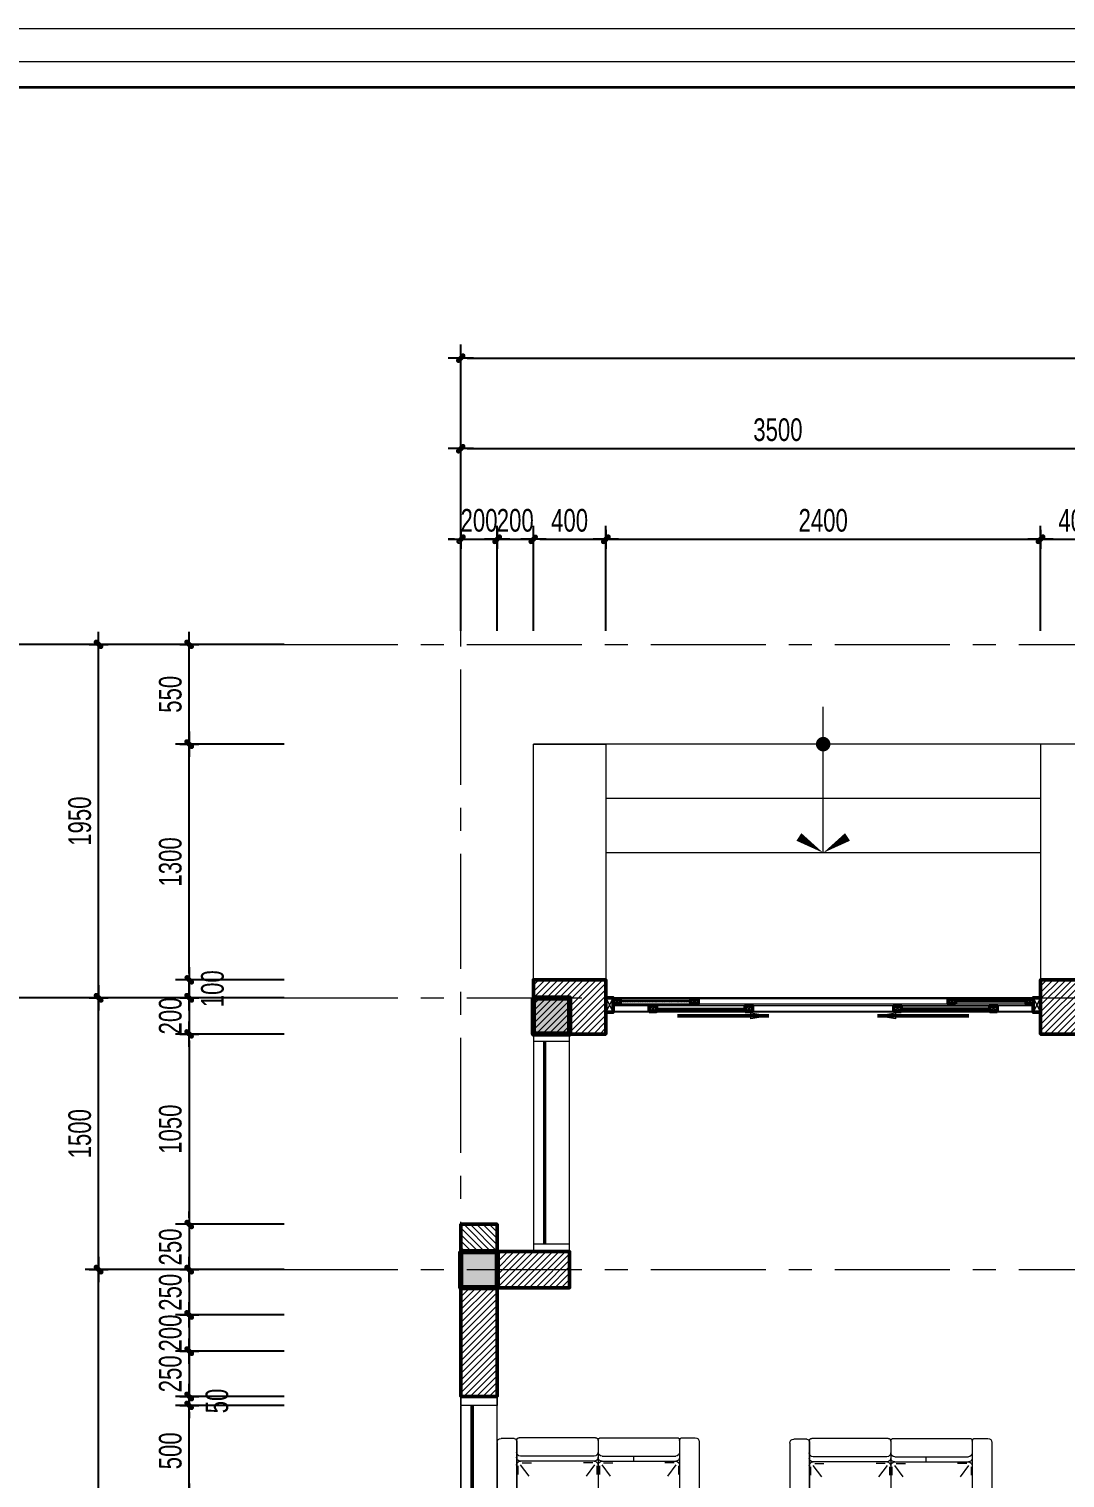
# Model space of a CAD drawing. Header units: inches. Extents: x 88947 to 296847, y 35049 to 161062.
# Drawn here: x 183977 to 189696, y 90059 to 98056 of the extents above; entities that cross this region are included whole.
import ezdxf

# ---------------------------------------------------------------- set-up
doc = ezdxf.new("R2010")
doc.units = ezdxf.units.IN
doc.header["$MEASUREMENT"] = 0
doc.header["$PDMODE"] = 1
doc.linetypes.add('ACAD_ISO03W100', pattern=[30, 12, -18])
doc.linetypes.add('CENTER', pattern=[50.8, 31.75, -6.35, 6.35, -6.35])
for name, color, linetype, lineweight in [('A-Dims', 145, 'Continuous', 25), ('A-Text', 30, 'Continuous', 9), ('A-Wall', 2, 'Continuous', 35), ('CUA', 42, 'Continuous', 20), ('DIM', 7, 'Continuous', 25), ('HACTH', 8, 'Continuous', 5), ('HATCH', 8, 'Continuous', 5), ('KHUNG 1', 6, 'Continuous', 70), ('KHUNG 2', 144, 'Continuous', 18), ('mb$0$CUA', 42, 'Continuous', 20), ('mb$0$HATCH', 69, 'Continuous', 15), ('mb$0$net cat', 51, 'Continuous', 50), ('mb$0$net manh', 251, 'Continuous', 5), ('NETMANH', 192, 'Continuous', 18), ('THAY', 3, 'Continuous', 18), ('TRUC', 252, 'ACAD_ISO03W100', 13), ('TUONG', 4, 'Continuous', 50), ('vdung', 56, 'Continuous', 9)]:
    doc.layers.add(name, color=color, linetype=linetype, lineweight=lineweight)
doc.styles.add('VNI-HELVE-CONDENSE', font='VNARIAL.TTF', dxfattribs={"width": 0.7})
doc.dimstyles.new('TAS-100', dxfattribs={"dimscale": 50, "dimtxt": 2.5, "dimasz": 0.7, "dimexe": 1.5, "dimexo": 1.5, "dimgap": 0.8, "dimtad": 1, "dimdec": 0, "dimzin": 3, "dimdsep": 46, "dimtxsty": 'VNI-HELVE-CONDENSE', "dimblk": 'TICK', "dimcen": 2.5, "dimclrt": 71, "dimazin": 2, "dimtfac": 0.75, "dimtdec": 0, "dimtix": 1, "dimtmove": 2, "dimatfit": 2, "dimldrblk": 'TICK123', "dimfxl": 1.5, "dimtolj": 1, "dimtzin": 0, "dimarcsym": 0})
doc.dimstyles.new('TL100', dxfattribs={"dimscale": 0, "dimtxt": 250, "dimasz": 200, "dimexe": 100, "dimexo": 100, "dimgap": 100, "dimtad": 1, "dimdec": 0, "dimzin": 0, "dimdsep": 46, "dimtxsty": 'VNI-HELVE-CONDENSE', "dimblk": 'ARCHTICK', "dimcen": -6, "dimdle": 10, "dimclrd": 253, "dimclre": 256, "dimclrt": 256, "dimadec": 0, "dimazin": 0, "dimtfac": 0.005, "dimtdec": 0, "dimtix": 1, "dimtmove": 2, "dimatfit": 3, "dimldrblk": 'CLOSEDBLANK', "dimfxl": 1, "dimtolj": 1, "dimtzin": 0, "dimlwd": -1, "dimarcsym": 0})

# ---------------------------------------------------------------- blocks, each defined once
blk = doc.blocks.new('khung ten')
at = {"layer": 'A-Wall', "ltscale": 0.7}
blk.add_lwpolyline([(267204, -219099), (305804, -219099), (305804, -190799), (267204, -190799)], close=True, dxfattribs=at)
at = {"layer": 'KHUNG 2', "ltscale": 0.7}
blk.add_lwpolyline([(267004, -219299), (306004, -219299), (306004, -190599), (267004, -190599)], close=True, dxfattribs=at)
at = {"layer": 'NETMANH', "ltscale": 0.7}
blk.add_lwpolyline([(265004, -220042), (307004, -220042), (307004, -190342), (265004, -190342)], close=True, dxfattribs=at)
blk = doc.blocks.new('_ArchTick')
at = {"color": 0, "linetype": 'ByBlock', "const_width": 0.15}
blk.add_lwpolyline([(-0.5, -0.5), (0.5, 0.5)], dxfattribs=at)
blk = doc.blocks.new('AAASQWER')
for p, q in [((-1099, 15.4), (-1099, 95.4)), ((-1075, 119.4), (-483, 119.4)), ((-1075, 119.4), (-483, 119.4)), ((-459, 23.4), (-459, 95.4)), ((459, 23.4), (459, 95.4)), ((1075, 119.4), (483, 119.4)), ((1075, 119.4), (483, 119.4)), ((1099, 15.4), (1099, 95.4)), ((-1087.4, 0), (-487.4, 0)), ((-1087.4, 0), (-487.4, 0)), ((1087.4, 0), (487.4, 0)), ((1087.4, 0), (487.4, 0)), ((-1103.4, -484), (-1103.4, -16)), ((-1083, -0.6), (-483, -0.6)), ((-991.4, -476), (-991.4, -24)), ((-959.4, -476), (-959.4, -24)), ((-949, -33.3), (-949, -90.5)), ((-938.3, -22.7), (-868, -74.2)), ((-930.2, -7.6), (-877.4, -7.6)), ((-492.1, -22.7), (-562.5, -74.2)), ((-500.3, -7.6), (-553.1, -7.6)), ((-481.5, -33.3), (-481.5, -90.5)), ((-463.4, -476), (-463.4, -24)), ((463.4, -476), (463.4, -24)), ((481.5, -33.3), (481.5, -90.5)), ((1083, -0.6), (483, -0.6)), ((492.1, -22.7), (562.5, -74.2)), ((500.3, -7.6), (553.1, -7.6)), ((938.3, -22.7), (868, -74.2)), ((930.2, -7.6), (877.4, -7.6)), ((949, -33.3), (949, -90.5)), ((959.4, -476), (959.4, -24)), ((991.4, -476), (991.4, -24)), ((1103.4, -484), (1103.4, -16)), ((-949, -466.7), (-949, -409.5)), ((-938.3, -477.3), (-868, -425.8)), ((-492.1, -477.3), (-562.5, -425.8)), ((-481.5, -466.7), (-481.5, -409.5)), ((481.5, -466.7), (481.5, -409.5)), ((492.1, -477.3), (562.5, -425.8)), ((938.3, -477.3), (868, -425.8)), ((949, -466.7), (949, -409.5)), ((-1103.4, -516), (-1103.4, -984)), ((-1087.4, -500), (-487.4, -500)), ((-1087.4, -500), (-487.4, -500)), ((-991.4, -524), (-991.4, -976)), ((-959.4, -524), (-959.4, -976)), ((-938.3, -522.7), (-868, -574.2)), ((-930.2, -492.4), (-877.4, -492.4)), ((-930.2, -507.6), (-877.4, -507.6)), ((-492.1, -522.7), (-562.5, -574.2)), ((-500.3, -492.4), (-553.1, -492.4)), ((-500.3, -507.6), (-553.1, -507.6)), ((-463.4, -524), (-463.4, -976)), ((463.4, -524), (463.4, -976)), ((1087.4, -500), (487.4, -500)), ((1087.4, -500), (487.4, -500)), ((492.1, -522.7), (562.5, -574.2)), ((500.3, -492.4), (553.1, -492.4)), ((500.3, -507.6), (553.1, -507.6)), ((938.3, -522.7), (868, -574.2)), ((930.2, -492.4), (877.4, -492.4)), ((930.2, -507.6), (877.4, -507.6)), ((959.4, -524), (959.4, -976)), ((991.4, -524), (991.4, -976)), ((1103.4, -516), (1103.4, -984)), ((-949, -533.3), (-949, -590.5)), ((-481.5, -533.3), (-481.5, -590.5)), ((481.5, -533.3), (481.5, -590.5)), ((949, -533.3), (949, -590.5)), ((-991.4, -716), (-959.4, -716)), ((991.4, -716), (959.4, -716)), ((-949, -966.7), (-949, -909.5)), ((-938.3, -977.3), (-868, -925.8)), ((-492.1, -977.3), (-562.5, -925.8)), ((-481.5, -966.7), (-481.5, -909.5)), ((-463.4, -976), (-463.4, -1024)), ((463.4, -976), (463.4, -1024)), ((481.5, -966.7), (481.5, -909.5)), ((492.1, -977.3), (562.5, -925.8)), ((938.3, -977.3), (868, -925.8)), ((949, -966.7), (949, -909.5)), ((-1103.4, -1016), (-1103.4, -1096)), ((-1087.4, -1000), (-487.4, -1000)), ((-930.2, -992.4), (-877.4, -992.4)), ((-500.3, -992.4), (-553.1, -992.4)), ((-463.4, -1024), (-463.4, -1096)), ((463.4, -1024), (463.4, -1096)), ((1087.4, -1000), (487.4, -1000)), ((500.3, -992.4), (553.1, -992.4)), ((930.2, -992.4), (877.4, -992.4)), ((1103.4, -1016), (1103.4, -1096)), ((-1079.4, -1120), (-487.4, -1120)), ((1079.4, -1120), (487.4, -1120))]:
    blk.add_line(p, q)
blk.add_lwpolyline([(-300, 0), (300, 0), (300, -1000), (-300, -1000)], close=True)
for centre, radius, start, end in [((-1075, 95.4), 24, 90, 180), ((-483, 95.4), 24, 0, 90), ((-483, 95.4), 24, 0, 90), ((483, 95.4), 24, 90, 180), ((483, 95.4), 24, 90, 180), ((1075, 95.4), 24, 0, 90), ((-1087.4, -16), 16, 90, 180), ((-1083, 15.4), 16, 180, 270), ((-1015.4, -24), 24, 0, 90), ((-983.4, -24), 24, 0, 90), ((-935.4, -24), 24, 90, 180), ((-487.4, -24), 24, 0, 90), ((-483, 23.4), 24, 270, 0), ((483, 23.4), 24, 180, 270), ((487.4, -24), 24, 90, 180), ((935.4, -24), 24, 0, 90), ((983.4, -24), 24, 90, 180), ((1015.4, -24), 24, 90, 180), ((1083, 15.4), 16, 270, 0), ((1087.4, -16), 16, 0, 90), ((-1087.4, -484), 16, 180, 270), ((-1087.4, -516), 16, 90, 180), ((-1015.4, -476), 24, 270, 0), ((-1015.4, -524), 24, 0, 90), ((-983.4, -476), 24, 270, 0), ((-983.4, -524), 24, 0, 90), ((-935.4, -476), 24, 180, 270), ((-935.4, -524), 24, 90, 180), ((-487.4, -476), 24, 270, 0), ((-487.4, -524), 24, 0, 90), ((487.4, -476), 24, 180, 270), ((487.4, -524), 24, 90, 180), ((935.4, -476), 24, 270, 0), ((935.4, -524), 24, 0, 90), ((983.4, -476), 24, 180, 270), ((983.4, -524), 24, 90, 180), ((1015.4, -476), 24, 180, 270), ((1015.4, -524), 24, 90, 180), ((1087.4, -484), 16, 270, 0), ((1087.4, -516), 16, 0, 90), ((-1015.4, -976), 24, 270, 0), ((-983.4, -976), 24, 270, 0), ((-935.4, -976), 24, 180, 270), ((-487.4, -976), 24, 270, 0), ((487.4, -976), 24, 180, 270), ((935.4, -976), 24, 270, 0), ((983.4, -976), 24, 180, 270), ((1015.4, -976), 24, 180, 270), ((-1087.4, -984), 16, 180, 270), ((-1087.4, -1016), 16, 90, 180), ((-487.4, -1024), 24, 0, 90), ((487.4, -1024), 24, 90, 180), ((1087.4, -984), 16, 270, 0), ((1087.4, -1016), 16, 0, 90), ((-1079.4, -1096), 24, 180, 270), ((-487.4, -1096), 24, 270, 0), ((487.4, -1096), 24, 180, 270), ((1079.4, -1096), 24, 270, 0)]:
    blk.add_arc(centre, radius, start, end)
blk = doc.blocks.new('TICK')
at = {"layer": 'A-Dims', "color": 1}
for p, q in [((-2, 0), (2, 0)), ((0, 1.5), (0, -1.5))]:
    blk.add_line(p, q, dxfattribs=at)
at = {"layer": 'A-Dims', "color": 1, "const_width": 0.788}
blk.add_lwpolyline([(-0.33, -0.35), (0.38, 0.38)], dxfattribs=at)
at = {"layer": 'A-Dims', "color": 1, "const_width": 0.394}
for points in [[(0.24, 0.52, -0.414214), (0.52, 0.52, -1)], [(0.52, 0.52, -0.414214), (0.52, 0.24, -1)], [(-0.47, -0.21, 0.414214), (-0.47, -0.49, 1)], [(-0.47, -0.49, 0.414214), (-0.19, -0.49, 1)]]:
    blk.add_lwpolyline(points, format="xyb", dxfattribs=at)
blk = doc.blocks.new('*D3018')
at = {"layer": 'Defpoints', "color": 0}
for p in [(-1850, -3450), (-750, -3450), (-750, -8450)]:
    blk.add_point(p, dxfattribs=at)
at = {"layer": 'DIM', "color": 0, "lineweight": -2}
for p, q in [((-825, -3450), (-1925, -3450)), ((-1850, -8415), (-1850, -3485)), ((-825, -8450), (-1925, -8450))]:
    blk.add_line(p, q, dxfattribs=at)
at = {"layer": 'DIM', "color": 0, "lineweight": -2, "xscale": 35, "yscale": 35, "zscale": 35}
for p, rotation in [((-1850, -3450), 90), ((-1850, -8450), 270)]:
    blk.add_blockref('TICK', p, dxfattribs=dict(at, rotation=rotation))
at = {"layer": 'DIM', "color": 71, "insert": (-1953.8, -5950), "char_height": 125, "attachment_point": 5, "rotation": 90, "style": 'VNI-HELVE-CONDENSE'}
blk.add_mtext('\\A1;5000', dxfattribs=at)
blk = doc.blocks.new('TICK123')
at = {"layer": 'A-Dims', "color": 1}
blk.add_lwpolyline([(0.05, 0, 0, 0.84, 0), (-2.11, 0, 8.4, 8.4, 0)], format="xyseb", dxfattribs=at)
blk = doc.blocks.new('*D3019')
at = {"layer": 'Defpoints', "color": 0}
for p in [(-1850, -1950), (-750, -1950), (-750, -3450)]:
    blk.add_point(p, dxfattribs=at)
at = {"layer": 'DIM', "color": 0, "lineweight": -2}
for p, q in [((-825, -1950), (-1925, -1950)), ((-1850, -3415), (-1850, -1985)), ((-825, -3450), (-1925, -3450))]:
    blk.add_line(p, q, dxfattribs=at)
at = {"layer": 'DIM', "color": 0, "lineweight": -2, "xscale": 35, "yscale": 35, "zscale": 35}
for p, rotation in [((-1850, -1950), 90), ((-1850, -3450), 270)]:
    blk.add_blockref('TICK', p, dxfattribs=dict(at, rotation=rotation))
at = {"layer": 'DIM', "color": 71, "insert": (-1953.8, -2700), "char_height": 125, "attachment_point": 5, "rotation": 90, "style": 'VNI-HELVE-CONDENSE'}
blk.add_mtext('\\A1;1500', dxfattribs=at)
blk = doc.blocks.new('*D3020')
at = {"layer": 'Defpoints', "color": 0}
for p in [(-2350, -1950), (-750, -1950), (-750, -9950)]:
    blk.add_point(p, dxfattribs=at)
at = {"layer": 'DIM', "color": 0, "lineweight": -2}
for p, q in [((-825, -1950), (-2425, -1950)), ((-2350, -9915), (-2350, -1985)), ((-825, -9950), (-2425, -9950))]:
    blk.add_line(p, q, dxfattribs=at)
at = {"layer": 'DIM', "color": 0, "lineweight": -2, "xscale": 35, "yscale": 35, "zscale": 35}
for p, rotation in [((-2350, -1950), 90), ((-2350, -9950), 270)]:
    blk.add_blockref('TICK', p, dxfattribs=dict(at, rotation=rotation))
at = {"layer": 'DIM', "color": 71, "insert": (-2453.8, -5950), "char_height": 125, "attachment_point": 5, "rotation": 90, "style": 'VNI-HELVE-CONDENSE'}
blk.add_mtext('\\A1;8000', dxfattribs=at)
blk = doc.blocks.new('*D3031')
at = {"layer": 'Defpoints', "color": 0}
for p in [(-750, -3200), (-1350, -3450), (-750, -3450)]:
    blk.add_point(p, dxfattribs=at)
at = {"layer": 'DIM', "color": 0, "lineweight": -2}
for p, q in [((-1350, -3165), (-1350, -3130)), ((-825, -3200), (-1425, -3200)), ((-1350, -3200), (-1350, -3450)), ((-825, -3450), (-1425, -3450)), ((-1350, -3485), (-1350, -3520))]:
    blk.add_line(p, q, dxfattribs=at)
at = {"layer": 'DIM', "color": 0, "lineweight": -2, "xscale": 35, "yscale": 35, "zscale": 35}
for p, rotation in [((-1350, -3200), 270), ((-1350, -3450), 90)]:
    blk.add_blockref('TICK', p, dxfattribs=dict(at, rotation=rotation))
at = {"layer": 'DIM', "color": 71, "insert": (-1453.8, -3325), "char_height": 125, "attachment_point": 5, "rotation": 90, "style": 'VNI-HELVE-CONDENSE'}
blk.add_mtext('\\A1;250', dxfattribs=at)
blk = doc.blocks.new('*D3032')
at = {"layer": 'Defpoints', "color": 0}
for p in [(-750, -3450), (-1350, -3700), (-750, -3700)]:
    blk.add_point(p, dxfattribs=at)
at = {"layer": 'DIM', "color": 0, "lineweight": -2}
for p, q in [((-1350, -3415), (-1350, -3380)), ((-825, -3450), (-1425, -3450)), ((-1350, -3450), (-1350, -3700)), ((-825, -3700), (-1425, -3700)), ((-1350, -3735), (-1350, -3770))]:
    blk.add_line(p, q, dxfattribs=at)
at = {"layer": 'DIM', "color": 0, "lineweight": -2, "xscale": 35, "yscale": 35, "zscale": 35}
for p, rotation in [((-1350, -3450), 270), ((-1350, -3700), 90)]:
    blk.add_blockref('TICK', p, dxfattribs=dict(at, rotation=rotation))
at = {"layer": 'DIM', "color": 71, "insert": (-1453.8, -3575), "char_height": 125, "attachment_point": 5, "rotation": 90, "style": 'VNI-HELVE-CONDENSE'}
blk.add_mtext('\\A1;250', dxfattribs=at)
blk = doc.blocks.new('*D3033')
at = {"layer": 'Defpoints', "color": 0}
for p in [(-750, -3700), (-1350, -3900), (-750, -3900)]:
    blk.add_point(p, dxfattribs=at)
at = {"layer": 'DIM', "color": 0, "lineweight": -2}
for p, q in [((-1350, -3665), (-1350, -3630)), ((-825, -3700), (-1425, -3700)), ((-1350, -3700), (-1350, -3900)), ((-825, -3900), (-1425, -3900)), ((-1350, -3935), (-1350, -3970))]:
    blk.add_line(p, q, dxfattribs=at)
at = {"layer": 'DIM', "color": 0, "lineweight": -2, "xscale": 35, "yscale": 35, "zscale": 35}
for p, rotation in [((-1350, -3700), 270), ((-1350, -3900), 90)]:
    blk.add_blockref('TICK', p, dxfattribs=dict(at, rotation=rotation))
at = {"layer": 'DIM', "color": 71, "insert": (-1453.8, -3800), "char_height": 125, "attachment_point": 5, "rotation": 90, "style": 'VNI-HELVE-CONDENSE'}
blk.add_mtext('\\A1;200', dxfattribs=at)
blk = doc.blocks.new('*D3034')
at = {"layer": 'Defpoints', "color": 0}
for p in [(-750, -3900), (-1350, -4150), (-750, -4150)]:
    blk.add_point(p, dxfattribs=at)
at = {"layer": 'DIM', "color": 0, "lineweight": -2}
for p, q in [((-1350, -3865), (-1350, -3830)), ((-825, -3900), (-1425, -3900)), ((-1350, -3900), (-1350, -4150)), ((-825, -4150), (-1425, -4150)), ((-1350, -4185), (-1350, -4220))]:
    blk.add_line(p, q, dxfattribs=at)
at = {"layer": 'DIM', "color": 0, "lineweight": -2, "xscale": 35, "yscale": 35, "zscale": 35}
for p, rotation in [((-1350, -3900), 270), ((-1350, -4150), 90)]:
    blk.add_blockref('TICK', p, dxfattribs=dict(at, rotation=rotation))
at = {"layer": 'DIM', "color": 71, "insert": (-1453.8, -4025), "char_height": 125, "attachment_point": 5, "rotation": 90, "style": 'VNI-HELVE-CONDENSE'}
blk.add_mtext('\\A1;250', dxfattribs=at)
blk = doc.blocks.new('*D3065')
at = {"layer": 'Defpoints', "color": 0}
for p in [(3650, 1080.6), (3650, 0), (150, 0)]:
    blk.add_point(p, dxfattribs=at)
at = {"layer": 'DIM', "color": 0, "lineweight": -2}
for p, q in [((150, 75), (150, 1155.6)), ((3650, 75), (3650, 1155.6)), ((185, 1080.6), (3615, 1080.6))]:
    blk.add_line(p, q, dxfattribs=at)
at = {"layer": 'DIM', "color": 0, "lineweight": -2, "xscale": 35, "yscale": 35, "zscale": 35, "rotation": 180}
blk.add_blockref('TICK', (150, 1080.6), dxfattribs=at)
at = {"layer": 'DIM', "color": 0, "lineweight": -2, "xscale": 35, "yscale": 35, "zscale": 35}
blk.add_blockref('TICK', (3650, 1080.6), dxfattribs=at)
at = {"layer": 'DIM', "color": 71, "insert": (1900, 1184.4), "char_height": 125, "attachment_point": 5, "style": 'VNI-HELVE-CONDENSE'}
blk.add_mtext('\\A1;3500', dxfattribs=at)
blk = doc.blocks.new('*D3070')
at = {"layer": 'Defpoints', "color": 0}
for p in [(12550, 1580.6), (12550, 0), (150, 0)]:
    blk.add_point(p, dxfattribs=at)
at = {"layer": 'DIM', "color": 0, "lineweight": -2}
for p, q in [((150, 75), (150, 1655.6)), ((12550, 75), (12550, 1655.6)), ((185, 1580.6), (12515, 1580.6))]:
    blk.add_line(p, q, dxfattribs=at)
at = {"layer": 'DIM', "color": 0, "lineweight": -2, "xscale": 35, "yscale": 35, "zscale": 35, "rotation": 180}
blk.add_blockref('TICK', (150, 1580.6), dxfattribs=at)
at = {"layer": 'DIM', "color": 0, "lineweight": -2, "xscale": 35, "yscale": 35, "zscale": 35}
blk.add_blockref('TICK', (12550, 1580.6), dxfattribs=at)
at = {"layer": 'DIM', "color": 71, "insert": (6350, 1684.3), "char_height": 125, "attachment_point": 5, "style": 'VNI-HELVE-CONDENSE'}
blk.add_mtext('\\A1;12400', dxfattribs=at)
blk = doc.blocks.new('*D3071')
at = {"layer": 'Defpoints', "color": 0}
for p in [(950, 580.6), (550, 0), (950, 0)]:
    blk.add_point(p, dxfattribs=at)
at = {"layer": 'DIM', "color": 0, "lineweight": -2}
for p, q in [((550, 75), (550, 655.6)), ((950, 75), (950, 655.6)), ((585, 580.6), (915, 580.6))]:
    blk.add_line(p, q, dxfattribs=at)
at = {"layer": 'DIM', "color": 0, "lineweight": -2, "xscale": 35, "yscale": 35, "zscale": 35, "rotation": 180}
blk.add_blockref('TICK', (550, 580.6), dxfattribs=at)
at = {"layer": 'DIM', "color": 0, "lineweight": -2, "xscale": 35, "yscale": 35, "zscale": 35}
blk.add_blockref('TICK', (950, 580.6), dxfattribs=at)
at = {"layer": 'DIM', "color": 71, "insert": (750, 684.3), "char_height": 125, "attachment_point": 5, "style": 'VNI-HELVE-CONDENSE'}
blk.add_mtext('\\A1;400', dxfattribs=at)
blk = doc.blocks.new('*D3072')
at = {"layer": 'Defpoints', "color": 0}
for p in [(3750, 580.6), (3350, 0), (3750, 0)]:
    blk.add_point(p, dxfattribs=at)
at = {"layer": 'DIM', "color": 0, "lineweight": -2}
for p, q in [((3350, 75), (3350, 655.6)), ((3750, 75), (3750, 655.6)), ((3385, 580.6), (3715, 580.6))]:
    blk.add_line(p, q, dxfattribs=at)
at = {"layer": 'DIM', "color": 0, "lineweight": -2, "xscale": 35, "yscale": 35, "zscale": 35, "rotation": 180}
blk.add_blockref('TICK', (3350, 580.6), dxfattribs=at)
at = {"layer": 'DIM', "color": 0, "lineweight": -2, "xscale": 35, "yscale": 35, "zscale": 35}
blk.add_blockref('TICK', (3750, 580.6), dxfattribs=at)
at = {"layer": 'DIM', "color": 71, "insert": (3550, 684.3), "char_height": 125, "attachment_point": 5, "style": 'VNI-HELVE-CONDENSE'}
blk.add_mtext('\\A1;400', dxfattribs=at)
blk = doc.blocks.new('*D3149')
at = {"layer": 'Defpoints', "color": 0}
for p in [(-1350, -4150), (-750, -4150), (-750, -4200)]:
    blk.add_point(p, dxfattribs=at)
at = {"layer": 'DIM', "color": 0, "lineweight": -2}
for p, q in [((-825, -4150), (-1425, -4150)), ((-1350, -4115), (-1350, -4080)), ((-1350, -4200), (-1350, -4150)), ((-825, -4200), (-1425, -4200)), ((-1350, -4235), (-1350, -4270))]:
    blk.add_line(p, q, dxfattribs=at)
at = {"layer": 'DIM', "color": 0, "lineweight": -2, "xscale": 35, "yscale": 35, "zscale": 35}
for p, rotation in [((-1350, -4150), 270), ((-1350, -4200), 90)]:
    blk.add_blockref('TICK', p, dxfattribs=dict(at, rotation=rotation))
at = {"layer": 'DIM', "color": 71, "insert": (-1196.5, -4175), "char_height": 125, "attachment_point": 5, "rotation": 90, "style": 'VNI-HELVE-CONDENSE'}
blk.add_mtext('\\A1;50', dxfattribs=at)
blk = doc.blocks.new('*D3158')
at = {"layer": 'Defpoints', "color": 0}
for p in [(-750, -1950), (-1350, -2150), (-750, -2150)]:
    blk.add_point(p, dxfattribs=at)
at = {"layer": 'DIM', "color": 0, "lineweight": -2}
for p, q in [((-1350, -1915), (-1350, -1880)), ((-825, -1950), (-1425, -1950)), ((-1350, -1950), (-1350, -2150)), ((-825, -2150), (-1425, -2150)), ((-1350, -2185), (-1350, -2220))]:
    blk.add_line(p, q, dxfattribs=at)
at = {"layer": 'DIM', "color": 0, "lineweight": -2, "xscale": 35, "yscale": 35, "zscale": 35}
for p, rotation in [((-1350, -1950), 270), ((-1350, -2150), 90)]:
    blk.add_blockref('TICK', p, dxfattribs=dict(at, rotation=rotation))
at = {"layer": 'DIM', "color": 71, "insert": (-1453.8, -2050), "char_height": 125, "attachment_point": 5, "rotation": 90, "style": 'VNI-HELVE-CONDENSE'}
blk.add_mtext('\\A1;200', dxfattribs=at)
blk = doc.blocks.new('*D3172')
at = {"layer": 'Defpoints', "color": 0}
for p in [(-1850, 0), (-750, 0), (-750, -1950)]:
    blk.add_point(p, dxfattribs=at)
at = {"layer": 'DIM', "color": 0, "lineweight": -2}
for p, q in [((-825, 0), (-1925, 0)), ((-1850, -1915), (-1850, -35)), ((-825, -1950), (-1925, -1950))]:
    blk.add_line(p, q, dxfattribs=at)
at = {"layer": 'DIM', "color": 0, "lineweight": -2, "xscale": 35, "yscale": 35, "zscale": 35}
for p, rotation in [((-1850, 0), 90), ((-1850, -1950), 270)]:
    blk.add_blockref('TICK', p, dxfattribs=dict(at, rotation=rotation))
at = {"layer": 'DIM', "color": 71, "insert": (-1953.8, -975), "char_height": 125, "attachment_point": 5, "rotation": 90, "style": 'VNI-HELVE-CONDENSE'}
blk.add_mtext('\\A1;1950', dxfattribs=at)
blk = doc.blocks.new('*D3173')
at = {"layer": 'Defpoints', "color": 0}
for p in [(-1350, 0), (-750, 0), (-750, -550)]:
    blk.add_point(p, dxfattribs=at)
at = {"layer": 'DIM', "color": 0, "lineweight": -2}
for p, q in [((-825, 0), (-1425, 0)), ((-1350, -515), (-1350, -35)), ((-825, -550), (-1425, -550))]:
    blk.add_line(p, q, dxfattribs=at)
at = {"layer": 'DIM', "color": 0, "lineweight": -2, "xscale": 35, "yscale": 35, "zscale": 35}
for p, rotation in [((-1350, 0), 90), ((-1350, -550), 270)]:
    blk.add_blockref('TICK', p, dxfattribs=dict(at, rotation=rotation))
at = {"layer": 'DIM', "color": 71, "insert": (-1453.8, -275), "char_height": 125, "attachment_point": 5, "rotation": 90, "style": 'VNI-HELVE-CONDENSE'}
blk.add_mtext('\\A1;550', dxfattribs=at)
blk = doc.blocks.new('*D3174')
at = {"layer": 'Defpoints', "color": 0}
for p in [(-2350, 0), (-1250, 0), (-1250, -1950)]:
    blk.add_point(p, dxfattribs=at)
at = {"layer": 'DIM', "color": 0, "lineweight": -2}
for p, q in [((-1325, 0), (-2425, 0)), ((-2350, -1915), (-2350, -35)), ((-1325, -1950), (-2425, -1950))]:
    blk.add_line(p, q, dxfattribs=at)
at = {"layer": 'DIM', "color": 0, "lineweight": -2, "xscale": 35, "yscale": 35, "zscale": 35}
for p, rotation in [((-2350, 0), 90), ((-2350, -1950), 270)]:
    blk.add_blockref('TICK', p, dxfattribs=dict(at, rotation=rotation))
at = {"layer": 'DIM', "color": 71, "insert": (-2453.8, -975), "char_height": 125, "attachment_point": 5, "rotation": 90, "style": 'VNI-HELVE-CONDENSE'}
blk.add_mtext('\\A1;1950', dxfattribs=at)
blk = doc.blocks.new('*D3176')
at = {"layer": 'Defpoints', "color": 0}
for p in [(550, 580.6), (350, 0), (550, 0)]:
    blk.add_point(p, dxfattribs=at)
at = {"layer": 'DIM', "color": 0, "lineweight": -2}
for p, q in [((350, 75), (350, 655.6)), ((550, 75), (550, 655.6)), ((315, 580.6), (280, 580.6)), ((350, 580.6), (550, 580.6)), ((585, 580.6), (620, 580.6))]:
    blk.add_line(p, q, dxfattribs=at)
at = {"layer": 'DIM', "color": 0, "lineweight": -2, "xscale": 35, "yscale": 35, "zscale": 35}
blk.add_blockref('TICK', (350, 580.6), dxfattribs=at)
at = {"layer": 'DIM', "color": 0, "lineweight": -2, "xscale": 35, "yscale": 35, "zscale": 35, "rotation": 180}
blk.add_blockref('TICK', (550, 580.6), dxfattribs=at)
at = {"layer": 'DIM', "color": 71, "insert": (450, 684.3), "char_height": 125, "attachment_point": 5, "style": 'VNI-HELVE-CONDENSE'}
blk.add_mtext('\\A1;200', dxfattribs=at)
blk = doc.blocks.new('*D3178')
at = {"layer": 'Defpoints', "color": 0}
for p in [(-1350, -1850), (-750, -1850), (-750, -1950)]:
    blk.add_point(p, dxfattribs=at)
at = {"layer": 'DIM', "color": 0, "lineweight": -2}
for p, q in [((-1350, -1815), (-1350, -1780)), ((-825, -1850), (-1425, -1850)), ((-1350, -1950), (-1350, -1850)), ((-825, -1950), (-1425, -1950)), ((-1350, -1985), (-1350, -2020))]:
    blk.add_line(p, q, dxfattribs=at)
at = {"layer": 'DIM', "color": 0, "lineweight": -2, "xscale": 35, "yscale": 35, "zscale": 35}
for p, rotation in [((-1350, -1850), 270), ((-1350, -1950), 90)]:
    blk.add_blockref('TICK', p, dxfattribs=dict(at, rotation=rotation))
at = {"layer": 'DIM', "color": 71, "insert": (-1221.2, -1900), "char_height": 125, "attachment_point": 5, "rotation": 90, "style": 'VNI-HELVE-CONDENSE'}
blk.add_mtext('\\A1;100', dxfattribs=at)
blk = doc.blocks.new('*D3179')
at = {"layer": 'Defpoints', "color": 0}
for p in [(-1350, -550), (-750, -550), (-750, -1850)]:
    blk.add_point(p, dxfattribs=at)
at = {"layer": 'DIM', "color": 0, "lineweight": -2}
for p, q in [((-825, -550), (-1425, -550)), ((-1350, -1815), (-1350, -585)), ((-825, -1850), (-1425, -1850))]:
    blk.add_line(p, q, dxfattribs=at)
at = {"layer": 'DIM', "color": 0, "lineweight": -2, "xscale": 35, "yscale": 35, "zscale": 35}
for p, rotation in [((-1350, -550), 90), ((-1350, -1850), 270)]:
    blk.add_blockref('TICK', p, dxfattribs=dict(at, rotation=rotation))
at = {"layer": 'DIM', "color": 71, "insert": (-1453.9, -1200), "char_height": 125, "attachment_point": 5, "rotation": 90, "style": 'VNI-HELVE-CONDENSE'}
blk.add_mtext('\\A1;1300', dxfattribs=at)
blk = doc.blocks.new('*D3184')
at = {"layer": 'Defpoints', "color": 0}
for p in [(-1350, -4200), (-750, -4200), (-750, -4700)]:
    blk.add_point(p, dxfattribs=at)
at = {"layer": 'DIM', "color": 0, "lineweight": -2}
for p, q in [((-825, -4200), (-1425, -4200)), ((-1350, -4665), (-1350, -4235)), ((-825, -4700), (-1425, -4700))]:
    blk.add_line(p, q, dxfattribs=at)
at = {"layer": 'DIM', "color": 0, "lineweight": -2, "xscale": 35, "yscale": 35, "zscale": 35}
for p, rotation in [((-1350, -4200), 90), ((-1350, -4700), 270)]:
    blk.add_blockref('TICK', p, dxfattribs=dict(at, rotation=rotation))
at = {"layer": 'DIM', "color": 71, "insert": (-1453.8, -4450), "char_height": 125, "attachment_point": 5, "rotation": 90, "style": 'VNI-HELVE-CONDENSE'}
blk.add_mtext('\\A1;500', dxfattribs=at)
blk = doc.blocks.new('*D3185')
at = {"layer": 'Defpoints', "color": 0}
for p in [(3350, 580.6), (950, 0), (3350, 0)]:
    blk.add_point(p, dxfattribs=at)
at = {"layer": 'DIM', "color": 0, "lineweight": -2}
for p, q in [((950, 75), (950, 655.6)), ((3350, 75), (3350, 655.6)), ((985, 580.6), (3315, 580.6))]:
    blk.add_line(p, q, dxfattribs=at)
at = {"layer": 'DIM', "color": 0, "lineweight": -2, "xscale": 35, "yscale": 35, "zscale": 35, "rotation": 180}
blk.add_blockref('TICK', (950, 580.6), dxfattribs=at)
at = {"layer": 'DIM', "color": 0, "lineweight": -2, "xscale": 35, "yscale": 35, "zscale": 35}
blk.add_blockref('TICK', (3350, 580.6), dxfattribs=at)
at = {"layer": 'DIM', "color": 71, "insert": (2150, 684.3), "char_height": 125, "attachment_point": 5, "style": 'VNI-HELVE-CONDENSE'}
blk.add_mtext('\\A1;2400', dxfattribs=at)
blk = doc.blocks.new('*D3192')
at = {"layer": 'Defpoints', "color": 0}
for p in [(-750, -2150), (-1350, -3200), (-750, -3200)]:
    blk.add_point(p, dxfattribs=at)
at = {"layer": 'DIM', "color": 0, "lineweight": -2}
for p, q in [((-825, -2150), (-1425, -2150)), ((-1350, -2185), (-1350, -3165)), ((-825, -3200), (-1425, -3200))]:
    blk.add_line(p, q, dxfattribs=at)
at = {"layer": 'DIM', "color": 0, "lineweight": -2, "xscale": 35, "yscale": 35, "zscale": 35}
for p, rotation in [((-1350, -2150), 90), ((-1350, -3200), 270)]:
    blk.add_blockref('TICK', p, dxfattribs=dict(at, rotation=rotation))
at = {"layer": 'DIM', "color": 71, "insert": (-1453.8, -2675), "char_height": 125, "attachment_point": 5, "rotation": 90, "style": 'VNI-HELVE-CONDENSE'}
blk.add_mtext('\\A1;1050', dxfattribs=at)
blk = doc.blocks.new('*D3205')
at = {"layer": 'Defpoints', "color": 0}
for p in [(350, 580.6), (150, 0), (350, 0)]:
    blk.add_point(p, dxfattribs=at)
at = {"layer": 'DIM', "color": 0, "lineweight": -2}
for p, q in [((150, 75), (150, 655.6)), ((350, 75), (350, 655.6)), ((115, 580.6), (80, 580.6)), ((150, 580.6), (350, 580.6)), ((385, 580.6), (420, 580.6))]:
    blk.add_line(p, q, dxfattribs=at)
at = {"layer": 'DIM', "color": 0, "lineweight": -2, "xscale": 35, "yscale": 35, "zscale": 35}
blk.add_blockref('TICK', (150, 580.6), dxfattribs=at)
at = {"layer": 'DIM', "color": 0, "lineweight": -2, "xscale": 35, "yscale": 35, "zscale": 35, "rotation": 180}
blk.add_blockref('TICK', (350, 580.6), dxfattribs=at)
at = {"layer": 'DIM', "color": 71, "insert": (250, 684.3), "char_height": 125, "attachment_point": 5, "style": 'VNI-HELVE-CONDENSE'}
blk.add_mtext('\\A1;200', dxfattribs=at)
blk = doc.blocks.new('A$C42FF647F')
at = {"layer": 'HATCH'}
h = blk.add_hatch(dxfattribs=at)
h.set_pattern_fill('ANSI31', color=256, scale=200, style=0)
h.set_pattern_definition([(45, (-4900, -2150), (-17.6777, 17.6777), [])])
h.paths.add_polyline_path([(-4100, -1950), (-4100, -1850), (-4500, -1850), (-4500, -2150), (-4200, -2150), (-4100, -2150)])
h = blk.add_hatch(dxfattribs=at)
h.set_pattern_fill('ANSI31', color=256, scale=200, style=0)
h.set_pattern_definition([(45, (-1600, -2150), (-17.6777, 17.6777), [])])
h.paths.add_polyline_path([(-1700, -1950), (-1700, -1850), (-1300, -1850), (-1300, -2150), (-1700, -2150)])
h = blk.add_hatch(dxfattribs=at)
h.set_pattern_fill('ANSI31', color=256, scale=200, style=0)
h.set_pattern_definition([(315, (-4875, -3350), (-17.6777, -17.6777), [])])
h.paths.add_polyline_path([(-4700, -3350), (-4700, -3350), (-4700, -3350), (-4700, -3200), (-4900, -3200), (-4900, -3350)])
h = blk.add_hatch(dxfattribs=at)
h.set_pattern_fill('ANSI31', color=256, scale=200, style=0)
h.set_pattern_definition([(45, (-4900, -3550), (-17.6777, 17.6777), [])])
h.paths.add_polyline_path([(-4700, -3550), (-4300, -3550), (-4300, -3350), (-4700, -3350)])
h = blk.add_hatch(dxfattribs=at)
h.set_pattern_fill('ANSI31', color=256, scale=200, style=0)
h.set_pattern_definition([(45, (-5050, -4150), (-17.6777, 17.6777), [])])
h.paths.add_polyline_path([(-4900, -3700), (-4900, -3550), (-4700, -3550), (-4700, -3550), (-4700, -3550), (-4700, -3550), (-4700, -4150), (-4900, -4150), (-4900, -3900), (-4900, -3900), (-4900, -3700)])
at = {"layer": 'mb$0$HATCH'}
h = blk.add_hatch(dxfattribs=at)
h.set_pattern_fill('ANSI32', color=256, angle=-180, style=0)
h.set_pattern_definition([(45, (-4110, -1972.5), (-6.7352, 6.7352), []), (45, (-4105.51, -1972.5), (-6.7352, 6.7352), [])])
h.paths.add_polyline_path([(-4020, -1962.5), (-3630, -1962.5), (-3630, -1972.5), (-4020, -1972.5)])
h = blk.add_hatch(dxfattribs=at)
h.set_pattern_fill('ANSI32', color=256, angle=-180, style=0)
h.set_pattern_definition([(135, (-1690, -1972.5), (6.7352, 6.7352), []), (135, (-1694.49, -1972.5), (6.7352, 6.7352), [])])
h.paths.add_polyline_path([(-1780, -1962.5), (-2170, -1962.5), (-2170, -1972.5), (-1780, -1972.5)])
h = blk.add_hatch(dxfattribs=at)
h.set_pattern_fill('ANSI32', color=256, angle=-180, style=0)
h.set_pattern_definition([(45, (-3810, -2017.5), (-6.7352, 6.7352), []), (45, (-3805.51, -2017.5), (-6.7352, 6.7352), [])])
h.paths.add_polyline_path([(-3820, -2007.5), (-3330, -2007.5), (-3330, -2017.5), (-3820, -2017.5)])
h = blk.add_hatch(dxfattribs=at)
h.set_pattern_fill('ANSI32', color=256, angle=-180, style=0)
h.set_pattern_definition([(135, (-1990, -2017.5), (6.7352, 6.7352), []), (135, (-1994.49, -2017.5), (6.7352, 6.7352), [])])
h.paths.add_polyline_path([(-1980, -2007.5), (-2470, -2007.5), (-2470, -2017.5), (-1980, -2017.5)])
h = blk.add_hatch(dxfattribs=at)
h.set_pattern_fill('ANSI32', color=256, angle=-90, style=0)
h.set_pattern_definition([(135, (-4432.5, -4060), (-6.73519, -6.73519), []), (135, (-4432.5, -4055.51), (-6.73519, -6.73519), [])])
h.paths.add_polyline_path([(-4442.5, -3310), (-4442.5, -2190), (-4432.5, -2190), (-4432.5, -3310)])
h = blk.add_hatch(dxfattribs=at)
h.set_pattern_fill('ANSI32', color=256, angle=-90, style=0)
h.set_pattern_definition([(135, (-4832.5, -5450), (-6.73519, -6.73519), []), (135, (-4832.5, -5445.51), (-6.73519, -6.73519), [])])
h.paths.add_polyline_path([(-4842.5, -4700), (-4842.5, -4200), (-4832.5, -4200), (-4832.5, -4700)])
at = {"layer": 'CUA'}
for points in [[(-4300, -2150), (-4500, -2150), (-4500, -2190), (-4300, -2190)], [(-4300, -3310), (-4500, -3310), (-4500, -3350), (-4300, -3350)]]:
    blk.add_lwpolyline(points, close=True, dxfattribs=at)
at = {"layer": 'HATCH'}
blk.add_lwpolyline([(-2900, -1150), (-2900, -344.7)], dxfattribs=at)
at = {"layer": 'HATCH', "const_width": 40}
blk.add_lwpolyline([(-2900, -570, 1), (-2900, -530, 1)], format="xyb", close=True, dxfattribs=at)
at = {"layer": 'HATCH'}
for points in [[(-3034.2, -1062.2, 50, 0, 0), (-2900, -1150, 0, 0, 0)], [(-2765.8, -1062.2, 50, 0, 0), (-2900, -1150, 0, 0, 0)]]:
    blk.add_lwpolyline(points, format="xyseb", dxfattribs=at)
at = {"layer": 'KHUNG 1'}
for points in [[(-4500, -1950), (-4300, -1950), (-4300, -2150), (-4500, -2150)], [(-4900, -3350), (-4700, -3350), (-4700, -3550), (-4900, -3550)]]:
    blk.add_lwpolyline(points, close=True, dxfattribs=at)
for points in [[(-4500, -2150), (-4300, -2150), (-4500, -1950), (-4300, -1950)], [(-4900, -3550), (-4700, -3550), (-4900, -3350), (-4700, -3350)]]:
    blk.add_solid(points, dxfattribs=at)
at = {"layer": 'mb$0$CUA'}
for points in [[(-1700, -1950), (-4100, -1950)], [(-1740, -1955), (-4060, -1955)], [(-1740, -1985), (-4060, -1985)], [(-1740, -1995), (-4060, -1995)], [(-1700, -2030), (-4100, -2030)], [(-1740, -2025), (-4060, -2025)]]:
    blk.add_lwpolyline(points, dxfattribs=at)
for points in [[(-3590, -1985), (-3590, -1955), (-4020, -1955), (-4020, -1985)], [(-4020, -1962.5), (-3630, -1962.5), (-3630, -1972.5), (-4020, -1972.5)], [(-3290, -2025), (-3290, -1995), (-3820, -1995), (-3820, -2025)], [(-2510, -2025), (-2510, -1995), (-1980, -1995), (-1980, -2025)], [(-2210, -1985), (-2210, -1955), (-1780, -1955), (-1780, -1985)], [(-1780, -1962.5), (-2170, -1962.5), (-2170, -1972.5), (-1780, -1972.5)], [(-3820, -2007.5), (-3330, -2007.5), (-3330, -2017.5), (-3820, -2017.5)], [(-1980, -2007.5), (-2470, -2007.5), (-2470, -2017.5), (-1980, -2017.5)], [(-4442.5, -3310), (-4442.5, -2190), (-4432.5, -2190), (-4432.5, -3310)], [(-4900, -4200), (-4900, -4150), (-4700, -4150), (-4700, -4200)], [(-4842.5, -4700), (-4842.5, -4200), (-4832.5, -4200), (-4832.5, -4700)]]:
    blk.add_lwpolyline(points, close=True, dxfattribs=at)
at = {"layer": 'mb$0$net cat'}
for points in [[(-4100, -1950), (-4100, -2030), (-4060, -2030), (-4060, -1950)], [(-4060, -1985), (-4060, -1955), (-4020, -1955), (-4020, -1985)], [(-3860, -2025), (-3860, -1995), (-3820, -1995), (-3820, -2025)], [(-3630, -1985), (-3630, -1955), (-3590, -1955), (-3590, -1985)], [(-3330, -2025), (-3330, -1995), (-3290, -1995), (-3290, -2025)], [(-2470, -2025), (-2470, -1995), (-2510, -1995), (-2510, -2025)], [(-2170, -1985), (-2170, -1955), (-2210, -1955), (-2210, -1985)], [(-1940, -2025), (-1940, -1995), (-1980, -1995), (-1980, -2025)], [(-1740, -1985), (-1740, -1955), (-1780, -1955), (-1780, -1985)], [(-1700, -1950), (-1700, -2030), (-1740, -2030), (-1740, -1950)]]:
    blk.add_lwpolyline(points, close=True, dxfattribs=at)
at = {"layer": 'mb$0$net manh'}
for points in [[(-4100, -1950), (-4060, -2030)], [(-4060, -1950), (-4100, -2030)], [(-4060, -1955), (-4020, -1985)], [(-4060, -1985), (-4020, -1955)], [(-3860, -1995), (-3820, -2025)], [(-3860, -2025), (-3820, -1995)], [(-3630, -1955), (-3590, -1985)], [(-3630, -1985), (-3590, -1955)], [(-3330, -1995), (-3290, -2025)], [(-3330, -2025), (-3290, -1995)], [(-2470, -1995), (-2510, -2025)], [(-2470, -2025), (-2510, -1995)], [(-2170, -1955), (-2210, -1985)], [(-2170, -1985), (-2210, -1955)], [(-1940, -1995), (-1980, -2025)], [(-1940, -2025), (-1980, -1995)], [(-1740, -1955), (-1780, -1985)], [(-1740, -1985), (-1780, -1955)], [(-1700, -1950), (-1740, -2030)], [(-1740, -1950), (-1700, -2030)]]:
    blk.add_lwpolyline(points, dxfattribs=at)
at = {"layer": 'THAY'}
for points in [[(-1300, -550), (-4500, -550)], [(-1700, -850), (-4100, -850)], [(-1700, -1150), (-4100, -1150)]]:
    blk.add_lwpolyline(points, dxfattribs=at)
for points in [[(-4500, -550), (-4100, -550), (-4100, -1850), (-4500, -1850)], [(-1300, -550), (-1700, -550), (-1700, -1850), (-1300, -1850)], [(-4300, -2150), (-4500, -2150), (-4500, -3350), (-4300, -3350)], [(-4700, -4150), (-4900, -4150), (-4900, -7750), (-4700, -7750)]]:
    blk.add_lwpolyline(points, close=True, dxfattribs=at)
at = {"layer": 'TUONG'}
for points in [[(-4100, -1950), (-4100, -1850), (-4500, -1850), (-4500, -2150), (-4200, -2150), (-4100, -2150), (-4100, -1950), (-4100, -1950)], [(-1700, -1950), (-1700, -1850), (-1300, -1850), (-1300, -2150), (-1700, -2150), (-1700, -1950), (-1700, -1950)], [(-4700, -3350), (-4700, -3350), (-4700, -3350), (-4700, -3350), (-4700, -3350), (-4700, -3350), (-4700, -3350), (-4700, -3350), (-4700, -3200), (-4900, -3200), (-4900, -3350), (-4900, -3350), (-4900, -3350), (-4700, -3350), (-4700, -3350)], [(-4900, -3700), (-4900, -3550), (-4700, -3550), (-4700, -3550), (-4700, -3550), (-4700, -3550), (-4700, -3550), (-4700, -4150), (-4900, -4150), (-4900, -3900), (-4900, -3900), (-4900, -3700), (-4900, -3700)]]:
    blk.add_lwpolyline(points, dxfattribs=at)
blk.add_lwpolyline([(-4700, -3550), (-4300, -3550), (-4300, -3350), (-4700, -3350)], close=True, dxfattribs=at)
for points in [[(-3199.3, -2050), (-3703.7, -2050)], [(-2600.7, -2050), (-2096.3, -2050)]]:
    blk.add_leader(points, dimstyle='TL100', override={"dimscale": 1, "dimasz": 100, "dimtad": 0}, dxfattribs=at)
blk = doc.blocks.new('A$C4B9C0102')
at = {"layer": 'DIM'}
for base, p1, p2, picture, middle in [((12550, 1580.6), (150, 0), (12550, 0), '*D3070', (6350, 1684.3)), ((3650, 1080.6), (150, 0), (3650, 0), '*D3065', (1900, 1184.4)), ((350, 580.6), (150, 0), (350, 0), '*D3205', (250, 684.3)), ((550, 580.6), (350, 0), (550, 0), '*D3176', (450, 684.3)), ((950, 580.6), (550, 0), (950, 0), '*D3071', (750, 684.3)), ((3350, 580.6), (950, 0), (3350, 0), '*D3185', (2150, 684.3)), ((3750, 580.6), (3350, 0), (3750, 0), '*D3072', (3550, 684.3))]:
    dim = blk.add_linear_dim(base=base, p1=p1, p2=p2, dimstyle='TAS-100', dxfattribs=at)
    dim.commit()
    dim.dimension.update_dxf_attribs({"geometry": picture, "text_midpoint": middle})
for base, p1, p2, picture, middle in [((-2350, 0), (-1250, -1950), (-1250, 0), '*D3174', (-2453.8, -975)), ((-1850, 0), (-750, -1950), (-750, 0), '*D3172', (-1953.8, -975)), ((-1350, 0), (-750, -550), (-750, 0), '*D3173', (-1453.8, -275)), ((-1350, -550), (-750, -1850), (-750, -550), '*D3179', (-1453.9, -1200)), ((-2350, -1950), (-750, -9950), (-750, -1950), '*D3020', (-2453.8, -5950)), ((-1850, -1950), (-750, -3450), (-750, -1950), '*D3019', (-1953.8, -2700)), ((-1350, -2150), (-750, -1950), (-750, -2150), '*D3158', (-1453.8, -2050)), ((-1350, -3200), (-750, -2150), (-750, -3200), '*D3192', (-1453.8, -2675)), ((-1350, -3450), (-750, -3200), (-750, -3450), '*D3031', (-1453.8, -3325)), ((-1850, -3450), (-750, -8450), (-750, -3450), '*D3018', (-1953.8, -5950)), ((-1350, -3700), (-750, -3450), (-750, -3700), '*D3032', (-1453.8, -3575)), ((-1350, -3900), (-750, -3700), (-750, -3900), '*D3033', (-1453.8, -3800)), ((-1350, -4150), (-750, -3900), (-750, -4150), '*D3034', (-1453.8, -4025)), ((-1350, -4200), (-750, -4700), (-750, -4200), '*D3184', (-1453.8, -4450))]:
    dim = blk.add_linear_dim(base=base, p1=p1, p2=p2, angle=90, dimstyle='TAS-100', dxfattribs=at)
    dim.commit()
    dim.dimension.update_dxf_attribs({"geometry": picture, "text_midpoint": middle})
for base, p1, p2, picture, middle in [((-1350, -1850), (-750, -1950), (-750, -1850), '*D3178', (-1221.2, -1900)), ((-1350, -4150), (-750, -4200), (-750, -4150), '*D3149', (-1196.5, -4175))]:
    dim = blk.add_linear_dim(base=base, p1=p1, p2=p2, angle=90, dimstyle='TAS-100', dxfattribs=at)
    dim.commit()
    dim.dimension.update_dxf_attribs({"geometry": picture, "text_midpoint": middle, "dimtype": 128})

msp = doc.modelspace()

# ---------------------------------------------------------------- linework, layer by layer
at = {"layer": 'TRUC', "linetype": 'CENTER', "ltscale": 20}
for points in [[(186361.3, 82709), (186361.3, 95209)], [(184361.3, 94659), (200761.3, 94659)], [(184361.3, 92709), (200761.3, 92709)], [(184361.3, 91209), (200761.3, 91209)]]:
    msp.add_lwpolyline(points, dxfattribs=at)

# ---------------------------------------------------------------- block references
at = {"layer": 'A-Text', "xscale": 0.7071428571362048, "yscale": 0.7071428573544836, "zscale": 0.7071428573664265}
msp.add_blockref('khung ten', (-9348.5, 232654.8), dxfattribs=at)
at = {"layer": 'DIM'}
msp.add_blockref('A$C4B9C0102', (186211.3, 94659), dxfattribs=at)
at = {"layer": 'HACTH'}
msp.add_blockref('A$C42FF647F', (191261.3, 94659), dxfattribs=at)
at = {"layer": 'vdung', "xscale": -0.8999999999068677, "yscale": 0.8999999999068677, "zscale": 0.9, "rotation": 90}
for p in [(186668.8, 89288.1), (188284.3, 89284.2)]:
    msp.add_blockref('AAASQWER', p, dxfattribs=at)

doc.saveas('drawing.dxf')
